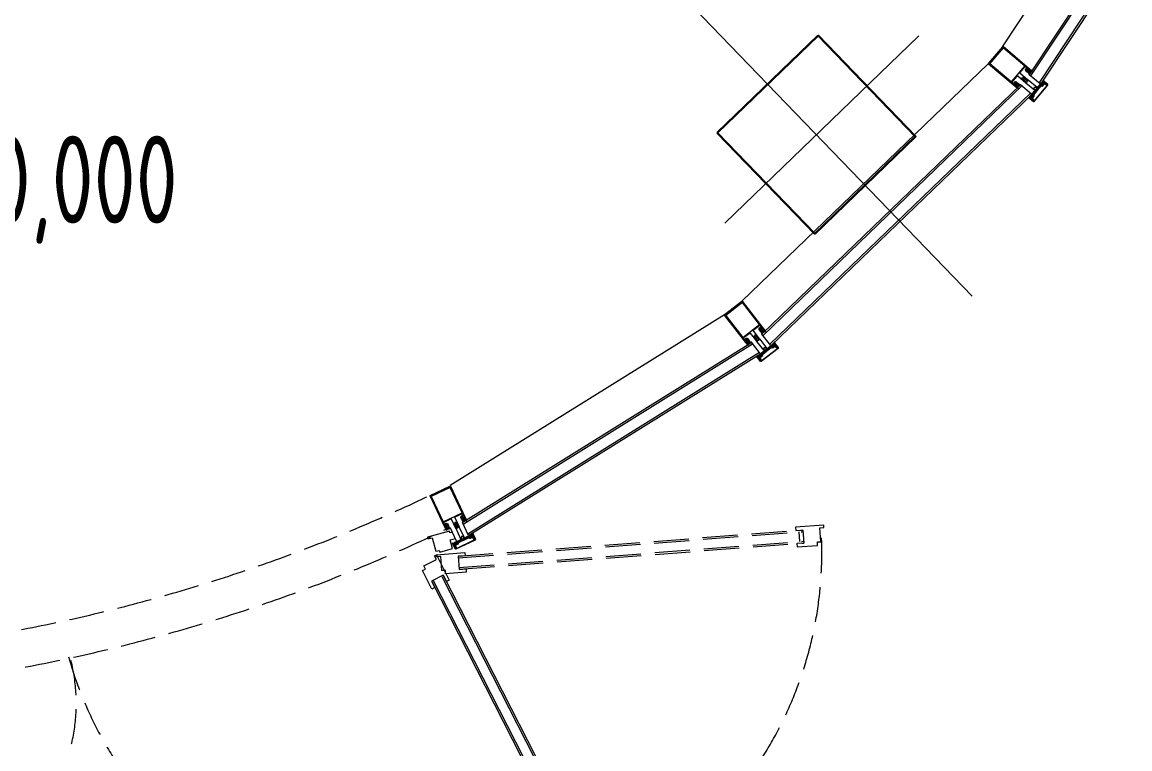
# Model space of a CAD drawing. Header units: millimetres. Extents: x -13407 to 8062823, y -2611 to 109271.
# Drawn here: x 35240 to 38400, y 6415 to 8488 of the extents above; entities that cross this region are included whole.
import ezdxf
from ezdxf import colors
from ezdxf.entities.mleader import LeaderData, LeaderLine
from ezdxf.math import Vec2, Vec3

# ---------------------------------------------------------------- set-up
doc = ezdxf.new("R2010")
doc.units = ezdxf.units.MM
for name, pattern in [('ADSK_Штриховая_ш2 п1', [3, 2, -1]), ('CENTER', [2, 1.25, -0.25, 0.25, -0.25]), ('ГОСТ 2.303 4', [7, 5, -2, 0])]:
    doc.linetypes.add(name, pattern=pattern)
for name, color, linetype, lineweight in [('АР_Двери', 5, 'Continuous', 18), ('АР_Лестницы', 250, 'Continuous', 15), ('АР_Оси', 193, 'Continuous', 9), ('АР_Отметки', 250, 'Continuous', 15), ('АР_Перегородки витражные', 152, 'Continuous', 13), ('АР_Сущ Несущая стена', 202, 'Continuous', 30), ('АР_тонкая линия', 250, 'Continuous', 0)]:
    doc.layers.add(name, color=color, linetype=linetype, lineweight=lineweight)
doc.layers.add('Тонкая', color=7, linetype='Continuous')
doc.styles.add('ISOCPEUR', font='isocpeur.ttf', dxfattribs={"width": 0.7})
pattern_1 = [(335.76716334, (-69115.3163, 318510.941), (0.651582564, 1.447617495), []), (65.76716334, (-69115.3163, 318510.941), (-1.447617495, 0.651582564), [])]

# ---------------------------------------------------------------- blocks, each defined once
blk = doc.blocks.new('_DotSmall')
at = {"color": 0, "linetype": 'ByBlock', "const_width": 0.5}
blk.add_lwpolyline([(-0.0625, 0, 1), (0.0625, 0, 1)], format="xyb", close=True, dxfattribs=at)
blk = doc.blocks.new('стойка витр.')
h = blk.add_hatch()
h.set_pattern_fill('ANSI37', scale=0.5, angle=-69.2328)
h.set_pattern_definition(pattern_1)
edge = h.paths.add_edge_path()
edge.add_line((-22.7, 14.1), (-23, 15))
edge.add_arc((-23.4, 14.9), 0.427, 20.7605, 72.3)
edge.add_arc((-23.2, 15.7), 0.427, 110.764, 252.288, ccw=False)
edge.add_line((-23.3, 16.1), (-22.3, 16.5))
edge.add_arc((-22.2, 16.3), 0.183, 20.749, 110.7854, ccw=False)
edge.add_line((-22.1, 16.4), (-22, 16.3))
edge.add_arc((-21.9, 16.3), 0.183, 200.7666, 335.778)
edge.add_line((-21.7, 16.3), (-21.1, 17.8))
edge.add_arc((-21.7, 18), 0.637, 344.3928, 381.7249)
edge.add_line((-21.1, 18.2), (-22.6, 22.1))
edge.add_arc((-23.2, 21.9), 0.637, 19.8094, 57.1415)
edge.add_line((-22.8, 22.4), (-24.3, 23.1))
edge.add_arc((-24.4, 23), 0.183, 65.7564, 200.7677)
edge.add_line((-24.5, 22.9), (-24.5, 22.8))
edge.add_arc((-24.7, 22.7), 0.183, -69.251, 20.7854, ccw=False)
edge.add_line((-24.6, 22.6), (-25.6, 22.2))
edge.add_arc((-25.8, 22.6), 0.427, 149.2464, 290.7703, ccw=False)
edge.add_arc((-26.5, 23), 0.427, 329.2344, 380.7738)
edge.add_line((-26.1, 23.2), (-26.5, 24.2))
edge.add_arc((-26.7, 24.1), 0.183, 20.749, 110.7854)
edge.add_line((-26.7, 24.3), (-33.5, 21.7))
edge.add_arc((-33.4, 21.4), 0.306, 107.612, 200.6883)
edge.add_line((-33.7, 21.3), (-33.4, 20.7))
edge.add_arc((-33.1, 20.8), 0.304, 200.7453, 225.8124)
edge.add_line((-33.3, 20.5), (-31.8, 18.9))
edge.add_arc((-32, 18.7), 0.305, -108.8628, 45.7814, ccw=False)
edge.add_arc((-28.7, 27.8), 9.95, 231.9543, 250.0412, ccw=False)
edge.add_arc((-35.1, 19.6), 0.4, 42.3093, 119.225)
edge.add_arc((-34.9, 19.6), 0.602, 134.395, 228.6478)
edge.add_arc((-28.5, 27.8), 11, 232.0873, 240.8889)
edge.add_arc((-36.9, 12.9), 6.09, 40.7589, 60.6144, ccw=False)
edge.add_arc((-32.5, 16.6), 0.305, -34.8959, 41.6027, ccw=False)
edge.add_line((-32.3, 16.5), (-32.8, 15.8))
edge.add_arc((-32.5, 15.6), 0.305, 145.1101, 256.4243)
edge.add_line((-32.6, 15.3), (-31.7, 15.1))
edge.add_arc((-31.8, 14.8), 0.305, -34.8899, 76.4243, ccw=False)
edge.add_line((-31.5, 14.6), (-32.1, 13.9))
edge.add_arc((-31.8, 13.7), 0.305, 145.1101, 256.4243)
edge.add_line((-31.9, 13.4), (-31, 13.2))
edge.add_arc((-31.1, 12.9), 0.305, -24.2247, 76.4204, ccw=False)
edge.add_line((-30.8, 12.8), (-31.6, 11.1))
edge.add_arc((-31.3, 11), 0.305, 155.7711, 290.7403)
edge.add_line((-31.2, 10.7), (-22.8, 13.9))
edge.add_arc((-22.9, 14.1), 0.183, 290.749, 380.749)
edge = h.paths.add_edge_path(flags=16)
edge.add_line((-23.1, 21), (-22.2, 18.6))
edge.add_arc((-22.7, 18.4), 0.541, -69.2328, 20.7672, ccw=False)
edge.add_line((-22.5, 17.9), (-23.4, 17.6))
edge.add_arc((-23.6, 18.1), 0.541, 200.7672, 290.7672, ccw=False)
edge.add_line((-24.1, 17.9), (-25, 20.3))
edge.add_arc((-24.5, 20.5), 0.541, 110.7672, 200.7672, ccw=False)
edge.add_line((-24.7, 21), (-23.8, 21.4))
edge.add_arc((-23.6, 20.8), 0.541, 20.7672, 110.7672, ccw=False)
edge = h.paths.add_edge_path(flags=16)
edge.add_line((-26.9, 20.3), (-25.5, 16.7))
edge.add_arc((-26, 16.5), 0.541, -69.2328, 20.7672, ccw=False)
edge.add_line((-25.8, 16), (-28.2, 15.1))
edge.add_arc((-28.4, 15.6), 0.541, 200.7672, 290.7672, ccw=False)
edge.add_line((-28.9, 15.4), (-30.3, 19))
edge.add_arc((-29.8, 19.2), 0.541, 110.7672, 200.7672, ccw=False)
edge.add_line((-30, 19.7), (-27.5, 20.6))
edge.add_arc((-27.4, 20.1), 0.541, 20.7672, 110.7672, ccw=False)
h = blk.add_hatch()
h.set_pattern_fill('ANSI37', scale=0.5, angle=-69.2328)
h.set_pattern_definition(pattern_1)
edge = h.paths.add_edge_path()
edge.add_line((-7.6, -25.6), (-7.3, -26.5))
edge.add_arc((-7.7, -26.7), 0.427, -30.7656, 20.7738, ccw=False)
edge.add_arc((-6.9, -27.1), 0.427, 149.2464, 290.7703)
edge.add_line((-6.8, -27.5), (-5.8, -27.1))
edge.add_arc((-5.8, -27), 0.183, 290.749, 380.7854)
edge.add_line((-5.7, -26.9), (-5.7, -26.8))
edge.add_arc((-5.5, -26.7), 0.183, 65.7564, 200.7677, ccw=False)
edge.add_line((-5.5, -26.5), (-4, -27.3))
edge.add_arc((-4.3, -27.8), 0.637, 19.8094, 57.1415, ccw=False)
edge.add_line((-3.7, -27.6), (-2.3, -31.5))
edge.add_arc((-2.9, -31.7), 0.637, -15.6072, 21.7249, ccw=False)
edge.add_line((-2.2, -31.9), (-2.8, -33.4))
edge.add_arc((-3, -33.4), 0.183, 200.7666, 335.778, ccw=False)
edge.add_line((-3.2, -33.4), (-3.2, -33.3))
edge.add_arc((-3.4, -33.4), 0.183, 20.749, 110.7854)
edge.add_line((-3.5, -33.2), (-4.5, -33.6))
edge.add_arc((-4.3, -34), 0.427, 110.764, 252.288)
edge.add_arc((-4.6, -34.8), 0.427, 20.7605, 72.3, ccw=False)
edge.add_line((-4.2, -34.6), (-3.8, -35.7))
edge.add_arc((-4, -35.7), 0.183, -69.251, 20.7854, ccw=False)
edge.add_line((-3.9, -35.9), (-10.6, -38.5))
edge.add_arc((-10.8, -38.2), 0.306, 200.846, 293.9223, ccw=False)
edge.add_line((-11, -38.3), (-11.3, -37.6))
edge.add_arc((-11, -37.5), 0.304, 175.722, 200.789, ccw=False)
edge.add_line((-11.3, -37.5), (-11.3, -35.2))
edge.add_arc((-11.6, -35.2), 0.305, 355.7529, 510.3972)
edge.add_arc((-3.1, -39.8), 9.95, 151.4932, 169.58)
edge.add_arc((-13.3, -38), 0.4, 282.3093, 359.225, ccw=False)
edge.add_arc((-13.2, -37.8), 0.602, 172.8865, 267.1393, ccw=False)
edge.add_arc((-2.9, -39.7), 11, 160.6454, 169.447, ccw=False)
edge.add_arc((-19.1, -34.1), 6.09, 340.92, 360.7754)
edge.add_arc((-13.3, -34), 0.305, 359.9316, 436.4302)
edge.add_line((-13.2, -33.7), (-14.1, -33.5))
edge.add_arc((-14, -33.2), 0.305, 145.1101, 256.4243, ccw=False)
edge.add_line((-14.3, -33), (-13.7, -32.3))
edge.add_arc((-14, -32.2), 0.305, 325.1101, 436.4243)
edge.add_line((-13.9, -31.9), (-14.8, -31.7))
edge.add_arc((-14.7, -31.4), 0.305, 145.1101, 256.4243, ccw=False)
edge.add_line((-15, -31.2), (-14.4, -30.5))
edge.add_arc((-14.7, -30.3), 0.305, 325.1139, 425.759)
edge.add_line((-14.6, -30), (-16.3, -29.3))
edge.add_arc((-16.2, -29), 0.305, 110.794, 245.7633, ccw=False)
edge.add_line((-16.3, -28.7), (-7.9, -25.5))
edge.add_arc((-7.8, -25.7), 0.183, 20.7854, 110.7854, ccw=False)
edge = h.paths.add_edge_path(flags=16)
edge.add_line((-3.3, -31.1), (-4.3, -28.7))
edge.add_arc((-4.8, -28.9), 0.541, 20.7672, 110.7672)
edge.add_line((-5, -28.3), (-5.9, -28.7))
edge.add_arc((-5.7, -29.2), 0.541, 110.7672, 200.7672)
edge.add_line((-6.2, -29.4), (-5.3, -31.8))
edge.add_arc((-4.8, -31.6), 0.541, 200.7672, 290.7672)
edge.add_line((-4.6, -32.1), (-3.7, -31.8))
edge.add_arc((-3.9, -31.3), 0.541, 290.7672, 380.7672)
edge = h.paths.add_edge_path(flags=16)
edge.add_line((-6.7, -33), (-8, -29.4))
edge.add_arc((-8.5, -29.6), 0.541, 20.7672, 110.7672)
edge.add_line((-8.7, -29.1), (-11.1, -30))
edge.add_arc((-10.9, -30.5), 0.541, 110.7672, 200.7672)
edge.add_line((-11.4, -30.7), (-10.1, -34.3))
edge.add_arc((-9.6, -34.1), 0.541, 200.7672, 290.7672)
edge.add_line((-9.4, -34.6), (-7, -33.7))
edge.add_arc((-7.2, -33.2), 0.541, 290.7672, 380.7672)
h = blk.add_hatch()
h.set_pattern_fill('ANSI37', scale=0.5, angle=-69.2328)
h.set_pattern_definition([(335.76716334, (-69115.9168, 318510.7132), (0.651582564, 1.447617495), []), (65.76716334, (-69115.9168, 318510.7132), (-1.447617495, 0.651582564), [])])
edge = h.paths.add_edge_path()
edge.add_arc((-61.4, -46.2), 0.549, 155.7657, 200.7672)
edge.add_line((-61.9, -46), (-61.2, -44.4))
edge.add_arc((-61, -44.5), 0.183, 20.7672, 155.7657)
edge.add_line((-60.9, -44.4), (-60.8, -44.6))
edge.add_arc((-60.6, -44.6), 0.183, 200.7672, 290.7672)
edge.add_line((-60.6, -44.7), (-59.4, -44.3))
edge.add_arc((-59.6, -43.9), 0.427, -69.2328, 72.2936)
edge.add_arc((-59.3, -43.1), 0.427, 200.7672, 252.2936)
edge.add_line((-59.7, -43.2), (-63, -34.5))
edge.add_arc((-62.7, -34.4), 0.305, 110.7672, 200.7672)
edge.add_line((-62.8, -34.1), (-60.6, -33.3))
edge.add_arc((-60.4, -33.6), 0.304, 76.4029, 110.7672)
edge.add_line((-60.4, -33.3), (-60.1, -33.6))
edge.add_arc((-108.2, -55.9), 53, 16.7114, 24.8229)
edge.add_line((-57.4, -40.6), (-57.9, -41.3))
edge.add_arc((-57.7, -41.5), 0.305, 145.1109, 256.4234)
edge.add_line((-57.7, -41.8), (-56.9, -42))
edge.add_arc((-57, -42.3), 0.305, -34.8891, 76.4234)
edge.add_line((-56.7, -42.5), (-57.2, -43.3))
edge.add_arc((-56.9, -43.5), 0.305, 145.1109, 256.4234)
edge.add_line((-57, -43.8), (-56.1, -44))
edge.add_arc((-56.2, -44.3), 0.305, -34.8891, 76.4234)
edge.add_line((-56, -44.4), (-56.5, -45.1))
edge.add_arc((-56.2, -45.3), 0.305, 145.1109, 256.4234)
edge.add_line((-56.3, -45.6), (-55.4, -45.8))
edge.add_arc((-55.5, -46.1), 0.305, -34.8891, 76.4234)
edge.add_line((-55.3, -46.3), (-55.8, -47))
edge.add_arc((-55.5, -47.2), 0.305, 145.1109, 256.4234)
edge.add_line((-55.6, -47.5), (-54.7, -47.8))
edge.add_arc((-54.8, -48.1), 0.305, -34.8891, 76.4234)
edge.add_line((-54.5, -48.3), (-55, -49))
edge.add_arc((-54.8, -49.1), 0.305, 145.1109, 256.4234)
edge.add_line((-54.8, -49.4), (-54, -49.6))
edge.add_arc((-54.1, -49.9), 0.305, -34.8891, 76.4234)
edge.add_line((-53.8, -50.1), (-54.3, -50.8))
edge.add_arc((-54.1, -51), 0.305, 145.1109, 256.4234)
edge.add_line((-54.1, -51.3), (-53.3, -51.5))
edge.add_arc((-53.4, -51.8), 0.305, -43.6751, 76.4279)
edge.add_line((-53.1, -52), (-53.8, -52.6))
edge.add_arc((-53.6, -52.8), 0.305, 136.3286, 262.7471)
edge.add_arc((-54.6, -61.1), 7.99, 59.586, 82.7471)
edge.add_arc((-50.7, -54.4), 0.305, 253.291, 419.586)
edge.add_arc((-52.6, -60.5), 6.03, 73.291, 110.7672)
edge.add_line((-54.7, -54.9), (-54.8, -54.9))
edge.add_arc((-55, -54.5), 0.427, 200.7672, 290.7672)
edge.add_line((-55.4, -54.7), (-56.7, -51.1))
edge.add_arc((-56.3, -51), 0.427, 149.2366, 200.7672)
edge.add_arc((-57, -50.5), 0.427, -30.7634, 40.0143)
edge.add_arc((-57, -50.5), 0.427, 40.0005, 110.7672)
edge.add_line((-57.2, -50.1), (-58.3, -50.6))
edge.add_arc((-58.3, -50.7), 0.183, 110.7672, 200.7672)
edge.add_line((-58.4, -50.8), (-58.4, -51))
edge.add_arc((-58.5, -51.1), 0.183, 245.7686, 380.7672)
edge.add_line((-58.6, -51.3), (-60.2, -50.6))
edge.add_arc((-60, -50.1), 0.549, 200.7672, 245.7686)
edge.add_line((-60.5, -50.3), (-61.9, -46.4))
edge = h.paths.add_edge_path(flags=16)
edge.add_arc((-59.4, -49), 0.541, 200.7672, 290.7672)
edge.add_line((-60.8, -46.8), (-59.9, -49.2))
edge.add_arc((-60.3, -46.6), 0.541, 110.7672, 200.7672)
edge.add_line((-59.3, -45.7), (-60.5, -46.1))
edge.add_arc((-59.1, -46.2), 0.541, 20.7672, 110.7672)
edge.add_line((-57.7, -48.4), (-58.6, -46))
edge.add_arc((-58.2, -48.6), 0.541, -69.2328, 20.7672)
edge.add_line((-59.2, -49.5), (-58, -49.1))
at = {"lineweight": 0, "ltscale": 100, "transparency": 33554687}
for points in [[(65.9, 59.3), (-26.6, 24.2), (-25.9, 22.2), (-25.3, 22), (-24.8, 22.1), (-25.2, 23.2), (-20.5, 24.9), (-19.2, 21.4), (-18.8, 21.3), (-19, 20.8), (-17.7, 17.4), (-22.4, 15.6), (-22.7, 16.5), (-23.2, 16.4), (-23.4, 15.7), (-22.8, 13.9), (-17.2, 16), (-16.2, 17), (-15.5, 19.8), (-15.4, 20.1), (-17, 24.3), (-17.4, 24.6), (-17.5, 25.4), (-13.7, 26.9), (-12.5, 26.3), (-4.3, 4.8), (-4.9, 3.6), (-32.7, -7), (-32.8, -7.4), (-32.4, -8.4), (-31.1, -9.1), (-30.3, -8.8), (-29.8, -9.1), (-28.6, -8.7), (-28.6, -8.2), (-28.2, -8.5), (-27, -8.1), (-26.9, -7.5), (-26.5, -7.9), (-25.3, -7.5), (-25.3, -6.9), (-24.8, -7.2), (-23.6, -6.8), (-23.6, -6.3), (-23.1, -6.6), (-21.9, -6.2), (-21.9, -5.6), (-21.5, -6), (-20.3, -5.6), (-20.2, -5), (-19.8, -5.3), (-18.6, -4.9), (-18.4, -4.3), (-18, -4.7), (-17.4, -4.4), (-15.1, -4.8), (-14.5, -6.4), (-15.8, -7.9), (-15.9, -8.7), (-16.3, -8.3), (-17.4, -8.8), (-17.6, -9.3), (-18, -9), (-19.1, -9.4), (-19.3, -10), (-19.7, -9.6), (-20.8, -10.1), (-20.9, -10.6), (-21.4, -10.3), (-22.5, -10.7), (-22.6, -11.2), (-23, -10.9), (-24.3, -11.3), (-24.3, -11.9), (-24.7, -11.5), (-25.8, -12), (-26, -12.5), (-26.4, -12.2), (-27.6, -12.6), (-27.6, -13.1), (-28.1, -12.8), (-29.3, -13.3), (-29.3, -13.8), (-29.9, -15.1), (-29.5, -16.2), (-29.1, -16.3), (-1.3, -5.8), (-0.1, -6.4), (8.1, -27.9), (7.6, -29.2), (3.8, -30.6), (3.2, -29.8), (3.4, -29.5), (1.7, -25.2), (1.6, -25.1), (-0.9, -23.4), (-2.3, -23.3), (-7.8, -25.4), (-7.2, -27.2), (-6.5, -27.6), (-6, -27.4), (-6.4, -26.4), (-1.7, -24.6), (-0.4, -28.2), (0, -28.3), (-0.2, -28.7), (1.1, -32.2), (-3.6, -33.9), (-3.9, -33), (-4.4, -33.2), (-4.6, -33.8), (-4, -35.7), (88.6, -0.5), (89.2, 0.7), (67.2, 58.7)], [(63.8, 56.3), (85.1, 0.2), (10.6, -28), (-10.6, 28)], [(-68.6, -58.5), (-90.2, -1.6), (-90, -1.3), (-89, -0.9), (-88.6, -1), (-87.7, -3.3), (-87.4, -3.4), (-86.7, -3.2), (-86.4, -2.8), (-87.3, -0.5), (-87.2, -0.2), (-82, 1.7), (-80.5, 1.3), (-79.7, 1.5), (-77.3, 4.2), (-77.8, 4.8), (-90.5, 0), (-91.4, -2), (-69.8, -59.1), (-67.8, -59.9), (-55.1, -55.1), (-55.2, -54.3), (-58.7, -53.8), (-59.5, -54.2), (-60.2, -55.7), (-65.4, -57.6), (-65.7, -57.4), (-66.6, -55.1), (-67, -55), (-67.7, -55.3), (-67.9, -55.6), (-67, -57.9), (-67.2, -58.3), (-68.2, -58.7)]]:
    blk.add_lwpolyline(points, close=True, dxfattribs=at)
for points in [[(-73.6, -6.3), (-74.2, -6), (-74.8, -6.2), (-74.4, -7.2), (-76.6, -8, -0.414362), (-77, -7.8), (-79.3, -1.5, -0.414326), (-78.7, -0.2), (-77.3, 0.4), (-76.9, -0.7), (-76.3, -0.4), (-76.1, 0.3), (-77.3, 3.5, 0.551224), (-77.8, 3.6), (-79.9, 1.3, -0.267349), (-80.9, 1.1), (-82.1, 1.4, 0.249629), (-82.6, 1.3), (-86.2, -1.9, 0.827043), (-85.6, -2.8), (-82.1, -1.5, -0.414326), (-80.8, -2.1), (-78.1, -9.1, 0.414326), (-76.8, -9.7), (-75.7, -9.2, -0.082799), (-71.8, -16.3), (-68.3, -25.6), (-67.9, -25.7), (-68.1, -26.1), (-64.6, -35.3, -0.082799), (-62.8, -43.1), (-63.9, -43.6, 0.414326), (-64.5, -44.9), (-61.9, -51.9, -0.414326), (-62.5, -53.2), (-66, -54.5, 0.827043), (-65.8, -55.6), (-61, -55.6, 0.249629), (-60.6, -55.4), (-59.9, -54.3, -0.267349), (-59, -53.9), (-55.9, -54.2, 0.551224), (-55.6, -53.7), (-56.8, -50.5), (-57.5, -50.1), (-58, -50.4), (-57.6, -51.4), (-59.1, -52, -0.414326), (-60.5, -51.4), (-62.8, -45.1, -0.414362), (-62.7, -44.7), (-60.5, -43.9), (-60.1, -44.8), (-59.6, -44.6), (-59.3, -43.9)], [(-32.4, -8.4), (-32.8, -7.4, 0.523933), (-33.2, -7.2), (-64.2, -18.9, 0.414326), (-64.5, -19.6), (-64.1, -20.9, 0.410627), (-63.4, -21.2), (-62.7, -21, 0.492552), (-62.6, -20.7), (-62.8, -20.2, -0.441111), (-62.6, -19.9), (-60.8, -19.3, -0.208057), (-59.9, -19.4, -0.000016), (-56.9, -20.8, -0.439819), (-56.4, -22.2, -0.000016), (-57.7, -25.2, -0.208057), (-58.3, -25.9), (-60.1, -26.6, -0.441111), (-60.4, -26.5), (-60.6, -26, 0.492552), (-60.9, -25.9), (-61.5, -26.1, 0.410627), (-61.8, -26.8), (-61.3, -28.1, 0.414326), (-60.6, -28.4), (-29.6, -16.6, 0.523933), (-29.5, -16.2), (-29.8, -15.2)]]:
    blk.add_lwpolyline(points, format="xyb", close=True, dxfattribs=at)
at = {"color": 7, "lineweight": 0, "ltscale": 100, "transparency": 33554687}
for points in [[(-74.1, 3.3, 0.57795), (-74.3, 3.8), (-75.2, 3.8, -0.615334), (-75.4, 4.3, 0.101403), (-73.8, 7.1, 0.887085), (-74.4, 7.4, -0.164997), (-77.4, 4.9), (-77.5, 4.9, 0.414304), (-77.7, 4.3), (-76.4, 0.8, 0.228696), (-76.1, 0.5, -0.319049), (-75.8, 0.1, -0.319002), (-76.1, -0.3), (-77.2, -0.7, -0.4144), (-77.5, -0.6), (-77.6, -0.4, 0.668339), (-77.9, -0.4), (-78.6, -1.9, 0.198883), (-78.6, -2.4), (-77.2, -6.2, 0.198883), (-76.9, -6.5), (-75.3, -7.3, 0.668339), (-75.1, -7), (-75.1, -6.8, -0.4144), (-75, -6.6), (-73.9, -6.1, -0.710202), (-73.4, -6.7, 0.228696), (-73.4, -7.1), (-70.1, -15.8, 0.414362), (-69.7, -16), (-67.4, -15.1, 0.151171), (-67.3, -15), (-67.3, -14.6, 0.035408), (-69.9, -7.6), (-70.8, -7.4, -0.527868), (-71, -6.9), (-70.5, -6.2, 0.527868), (-70.6, -5.7), (-71.5, -5.4, -0.527868), (-71.7, -4.9), (-71.2, -4.2, 0.527868), (-71.4, -3.7), (-72.3, -3.5, -0.527868), (-72.4, -3.1), (-71.9, -2.4, 0.527868), (-72.1, -1.9), (-73, -1.7, -0.527868), (-73.1, -1.2), (-72.7, -0.4, 0.527868), (-72.8, 0.1), (-73.7, 0.3, -0.527868), (-73.9, 0.8), (-73.4, 1.5, 0.527868), (-73.5, 1.9), (-74.4, 2.1, -0.527868), (-74.6, 2.6)], [(-22.7, 14.1), (-23, 15, 0.228752), (-23.3, 15.3, -0.710164), (-23.3, 16.1), (-22.3, 16.5, -0.4144), (-22.1, 16.4), (-22, 16.3, 0.66825), (-21.7, 16.3), (-21.1, 17.8, 0.164348), (-21.1, 18.2), (-22.6, 22.1, 0.164348), (-22.8, 22.4), (-24.3, 23.1, 0.66825), (-24.5, 22.9), (-24.5, 22.8, -0.4144), (-24.6, 22.6), (-25.6, 22.2, -0.710164), (-26.1, 22.8, 0.228752), (-26.1, 23.2), (-26.5, 24.2, 0.4144), (-26.7, 24.3), (-33.5, 21.7, 0.430028), (-33.7, 21.3), (-33.4, 20.7, 0.109814), (-33.3, 20.5), (-31.8, 18.9, -0.800036), (-32.1, 18.4, -0.079083), (-34.8, 19.9, 0.348803), (-35.3, 20, 0.436125), (-35.3, 19.1, 0.038423), (-33.9, 18.2, -0.086853), (-32.3, 16.9, -0.346763), (-32.3, 16.5), (-32.8, 15.8, 0.527877), (-32.6, 15.3), (-31.7, 15.1, -0.527877), (-31.5, 14.6), (-32.1, 13.9, 0.527877), (-31.9, 13.4), (-31, 13.2, -0.469739), (-30.8, 12.8), (-31.6, 11.1, 0.667984), (-31.2, 10.7), (-22.8, 13.9, 0.414214)], [(-7.6, -25.6), (-7.3, -26.5, -0.228752), (-7.3, -26.9, 0.710164), (-6.8, -27.5), (-5.8, -27.1, 0.4144), (-5.7, -26.9), (-5.7, -26.8, -0.66825), (-5.5, -26.5), (-4, -27.3, -0.164348), (-3.7, -27.6), (-2.3, -31.5, -0.164348), (-2.2, -31.9), (-2.8, -33.4, -0.66825), (-3.2, -33.4), (-3.2, -33.3, 0.4144), (-3.5, -33.2), (-4.5, -33.6, 0.710164), (-4.5, -34.4, -0.228752), (-4.2, -34.6), (-3.8, -35.7, -0.4144), (-3.9, -35.9), (-10.6, -38.5, -0.430028), (-11, -38.3), (-11.3, -37.6, -0.109814), (-11.3, -37.5), (-11.3, -35.2, 0.800036), (-11.8, -35.1, 0.079083), (-12.9, -38, -0.348803), (-13.2, -38.4, -0.436125), (-13.8, -37.7, -0.038423), (-13.3, -36.1, 0.086853), (-13, -34, 0.346763), (-13.2, -33.7), (-14.1, -33.5, -0.527877), (-14.3, -33), (-13.7, -32.3, 0.527877), (-13.9, -31.9), (-14.8, -31.7, -0.527877), (-15, -31.2), (-14.4, -30.5, 0.469739), (-14.6, -30), (-16.3, -29.3, -0.667984), (-16.3, -28.7), (-7.9, -25.5, -0.414214)], [(-53.3, -51.5, -0.57795), (-53.1, -52), (-53.8, -52.6, 0.615334), (-53.6, -53.1, -0.101403), (-50.6, -54.2, -0.887085), (-50.8, -54.7, 0.164997), (-54.7, -54.9), (-54.8, -54.9, -0.414304), (-55.4, -54.7), (-56.7, -51.1, -0.228696), (-56.7, -50.8, 0.319049), (-56.7, -50.3, 0.319002), (-57.2, -50.1), (-58.3, -50.6, 0.4144), (-58.4, -50.8), (-58.4, -51, -0.668339), (-58.6, -51.3), (-60.2, -50.6, -0.198883), (-60.5, -50.3), (-61.9, -46.4, -0.198883), (-61.9, -46), (-61.2, -44.4, -0.668339), (-60.9, -44.4), (-60.8, -44.6, 0.4144), (-60.6, -44.7), (-59.4, -44.3, 0.710202), (-59.4, -43.5, -0.228696), (-59.7, -43.2), (-63, -34.5, -0.414362), (-62.8, -34.1), (-60.6, -33.3, -0.151171), (-60.4, -33.3), (-60.1, -33.6, -0.035408), (-57.4, -40.6), (-57.9, -41.3, 0.527868), (-57.7, -41.8), (-56.9, -42, -0.527868), (-56.7, -42.5), (-57.2, -43.3, 0.527868), (-57, -43.8), (-56.1, -44, -0.527868), (-56, -44.4), (-56.5, -45.1, 0.527868), (-56.3, -45.6), (-55.4, -45.8, -0.527868), (-55.3, -46.3), (-55.8, -47, 0.527868), (-55.6, -47.5), (-54.7, -47.8, -0.527868), (-54.5, -48.3), (-55, -49, 0.527868), (-54.8, -49.4), (-54, -49.6, -0.527868), (-53.8, -50.1), (-54.3, -50.8, 0.527868), (-54.1, -51.3)]]:
    blk.add_lwpolyline(points, format="xyb", close=True, dxfattribs=at)
for points in [[(-72, 0.1), (-72.9, -0.3)], [(-26.7, 24.3), (-26.7, 24.3)], [(-22.8, 13.9), (-22.8, 13.9)]]:
    blk.add_lwpolyline(points, dxfattribs=at)
blk.add_lwpolyline([(-72.9, -0.3), (-54.8, -48), (-53.9, -47.7), (-72, 0.1)], close=True)
at = {"lineweight": 0, "ltscale": 100, "transparency": 33554687}
for points in [[(-69.8, -5.6), (-69.2, -5.9), (-30.9, 8.6), (-30.6, 9.2), (-31.2, 10.7)], [(-56.1, -42), (-55.8, -41.4), (-17.5, -26.8), (-16.8, -27.1), (-16.3, -28.6)]]:
    blk.add_lwpolyline(points, dxfattribs=at)
at = {"color": 7}
for points in [[(-26.9, 20.3), (-25.5, 16.7, -0.414214), (-25.8, 16), (-28.2, 15.1, -0.414214), (-28.9, 15.4), (-30.3, 19, -0.414214), (-30, 19.7), (-27.5, 20.6, -0.414214)], [(-23.1, 21), (-22.2, 18.6, -0.414214), (-22.5, 17.9), (-23.4, 17.6, -0.414214), (-24.1, 17.9), (-25, 20.3, -0.414214), (-24.7, 21), (-23.8, 21.4, -0.414214)], [(-75.3, -1.9), (-74.4, -4.3, -0.414214), (-74.7, -5), (-75.9, -5.4, -0.414214), (-76.6, -5.1), (-77.5, -2.7, -0.414214), (-77.2, -2), (-76, -1.6, -0.414214)], [(-6.7, -33), (-8, -29.4, 0.414214), (-8.7, -29.1), (-11.1, -30, 0.414214), (-11.4, -30.7), (-10.1, -34.3, 0.414214), (-9.4, -34.6), (-7, -33.7, 0.414214)], [(-3.3, -31.1), (-4.3, -28.7, 0.414214), (-5, -28.3), (-5.9, -28.7, 0.414214), (-6.2, -29.4), (-5.3, -31.8, 0.414214), (-4.6, -32.1), (-3.7, -31.8, 0.414214)], [(-57.7, -48.4), (-58.6, -46, 0.414214), (-59.3, -45.7), (-60.5, -46.1, 0.414214), (-60.8, -46.8), (-59.9, -49.2, 0.414214), (-59.2, -49.5), (-58, -49.1, 0.414214)]]:
    blk.add_lwpolyline(points, format="xyb", close=True, dxfattribs=at)
at = {"color": 7, "lineweight": 0, "ltscale": 100, "transparency": 33554687}
blk.add_arc((-33.4, 21.4), 0.305, 110.7562, 200.7779, dxfattribs=at)
blk = doc.blocks.new('A$C4461d3e2')
at = {"layer": 'АР_Перегородки витражные', "color": 5}
for p, q in [((-46.1, -17.2), (-999.2, -266.3)), ((-46.1, -12.2), (-981.1, -256.6)), ((-38.5, -43.7), (-992.2, -292.9)), ((-37.9, -48.6), (-972.2, -292.9)), ((-988.1, -263.5), (-981.2, -290))]:
    blk.add_line(p, q, dxfattribs=at)
for points in [[(-65.5, -17.3), (-46.1, -12.2), (-36.7, -48.3), (-56.1, -53.4), (-53.5, -62.8), (3.6, -47.9), (1, -38.4), (10.7, -35.9), (0.6, 2.8), (12.2, 5.9), (10.7, 12.1), (-67.7, -8.4), (-65.5, -17.3)], [(-981, -256.6), (-1000.4, -261.7), (-991, -297.8), (-971.6, -292.7), (-969.2, -302.2), (-1026.3, -317.1), (-1028.7, -307.6), (-1038.4, -310.1), (-1048.5, -271.4), (-1060.1, -274.5), (-1061.8, -268.3), (-983.5, -247.8), (-981, -256.6)]]:
    blk.add_lwpolyline(points, close=True, dxfattribs=at)
blk = doc.blocks.new('A$Cef3c2745')
at = {"layer": 'АР_Двери', "linetype": 'ГОСТ 2.303 4', "ltscale": 20}
for p, q in [((772.8, 35.7), (-209.4, 110.8)), ((774.5, 40.5), (-209, 115.5)), ((-198, 109.9), (-200, 82.5)), ((770.4, 3.4), (-211.8, 78.4)), ((771.4, 8.3), (-211.4, 83.4))]:
    blk.add_line(p, q, dxfattribs=at)
for points in [[(-189, 114), (-209, 115.5), (-211.8, 78.4), (-191.9, 76.9), (-192.7, 67.1), (-251.5, 71.6), (-250.7, 81.4), (-260.7, 82.1), (-257.6, 122), (-269.6, 122.9), (-269.2, 129.3), (-188.4, 123.2), (-189, 114)], [(754.5, 42), (774.5, 40.5), (771.6, 3.3), (751.7, 4.8), (751, -4.9), (809.8, -9.4), (810.5, 0.4), (820.5, -0.4), (823.5, 39.5), (835.5, 38.6), (836.1, 44.9), (755.3, 51.1), (754.5, 42)]]:
    blk.add_lwpolyline(points, close=True, dxfattribs=at)
blk = doc.blocks.new('A$C65590e4a')
at = {"layer": 'АР_Двери', "linetype": 'ГОСТ 2.303 4', "ltscale": 20}
for centre, radius, start, end in [((-2.8, 6.1), 4775.8, 275.7706, 295.5627), ((2080.7, -4464.3), 1095.4, 195.7997, 3.9976), ((-2.8, 6.1), 4883.1, 275.7706, 295.5627), ((543.5, -4895.9), 505.5, 203.9745, 14.6191)]:
    blk.add_arc(centre, radius, start, end, dxfattribs=at)
at = {"layer": 'АР_Перегородки витражные', "color": 5}
for p, q in [((3691.7, -3021.9), (4227.1, -2213.4)), ((4330.3, -2252.4), (3767.7, -3101.8)), ((4334.7, -2254.7), (3771.5, -3105.1)), ((3796.1, -3125.8), (4363.3, -2269.2)), ((3800.4, -3128.4), (4367.4, -2272)), ((2947.7, -3748.3), (3651.5, -3069.6)), ((3743.2, -3130.8), (3007, -3840.7)), ((3747.1, -3134), (3008.4, -3846.3)), ((3027.6, -3871.1), (3771.5, -3154.6)), ((3031.1, -3874.7), (3776.3, -3157)), ((2898.6, -3787), (2115.4, -4274.2)), ((2152.8, -4383.9), (2978.5, -3869.5)), ((2159.2, -4374), (2973.2, -3866.9)), ((2998.1, -3894.8), (2166.6, -4412.6)), ((3002.2, -3898.1), (2168.7, -4417.1))]:
    blk.add_line(p, q, dxfattribs=at)
at = {"layer": 'АР_Перегородки витражные', "color": 5, "ltscale": 100}
blk.add_line((3767.6, -3164.2), (3780.9, -3175.5), dxfattribs=at)
at = {"layer": 'АР_Перегородки витражные', "color": 5}
blk.add_lwpolyline([(2121.8, -4407), (2114.9, -4408.9), (2113.6, -4404.1), (2051, -4421.8), (2052.4, -4426.6), (2063.9, -4423.3), (2074.8, -4461.8), (2084.4, -4459.1), (2085.8, -4463.9), (2122.4, -4453.6), (2115.6, -4429.5), (2131.1, -4425.2)], dxfattribs=at)
at = {"ltscale": 100, "xscale": -1}
blk.add_blockref('A$Cef3c2745', (2912.6, -4516.6), dxfattribs=at)
at = {"layer": 'АР_Перегородки витражные', "color": 5, "rotation": 119.0941126205121}
blk.add_blockref('стойка витр.', (3735.7, -3099.5), dxfattribs=at)
at = {"layer": 'АР_Перегородки витражные', "color": 5, "xscale": -1}
for p, rotation in [((2974.4, -3833.4), 328.5686920015881), ((2122.7, -4364.7), 316.042076663623)]:
    blk.add_blockref('стойка витр.', p, dxfattribs=dict(at, rotation=rotation))
at = {"layer": 'Тонкая', "ltscale": 100, "xscale": -1, "rotation": 311.6789766468801}
blk.add_blockref('A$C4461d3e2', (2074.6, -4487.7), dxfattribs=at)

msp = doc.modelspace()

# ---------------------------------------------------------------- linework, layer by layer
at = {"layer": 'АР_Лестницы', "ltscale": 100}
for centre, radius, start, end in [((34341.7, 11438.2), 7688.1, 196.26308, 355.13934), ((34341.8, 11438.4), 7088.2, 197.69065, 351.2215), ((34341.8, 11438.4), 7388.3, 196.94751, 351.21987)]:
    msp.add_arc(centre, radius, start, end, dxfattribs=at)
at = {"layer": 'АР_Оси', "linetype": 'CENTER', "ltscale": 1000}
for p, q in [((34345, 11440), (37950.3, 7706.6)), ((34345, 11440), (37950.3, 7706.6)), ((37797.8, 8449), (37244.2, 7914.4))]:
    msp.add_line(p, q, dxfattribs=at)
at = {"layer": 'АР_Оси', "linetype": 'CENTER', "lineweight": 0, "ltscale": 1000}
msp.add_line((37797.8, 8449), (37244.2, 7914.4), dxfattribs=at)
at = {"layer": 'АР_Сущ Несущая стена', "ltscale": 100}
msp.add_lwpolyline([(37222.9, 8171.9), (37510.7, 8449.8), (37788.5, 8162.1), (37500.8, 7884.2)], close=True, dxfattribs=at)
msp.add_lwpolyline([(37222.9, 8171.9), (37510.7, 8449.8), (37788.5, 8162.1), (37500.8, 7884.2)], close=True, dxfattribs=at)
at = {"layer": 'АР_тонкая линия', "linetype": 'ADSK_Штриховая_ш2 п1', "ltscale": 100}
msp.add_arc((34341.3, 11436.2), 6788.6, 181.31863, 358.68137, dxfattribs=at)

# ---------------------------------------------------------------- block references
at = {"layer": 'Тонкая', "ltscale": 100}
msp.add_blockref('A$C65590e4a', (34345, 11440), dxfattribs=at)

# ---------------------------------------------------------------- leaders
at = {"layer": 'АР_Отметки'}
ml = msp.add_multileader_mtext('Standard', dxfattribs=at)
ml.set_content('{\\W0.8;-2,250}', color=256, style='ISOCPEUR')
ml.set_leader_properties(color=256, linetype='Continuous', lineweight=-1)
ml.set_arrow_properties(name='DOTSMALL')
ml.build(insert=Vec2(0, 0))
ml.multileader.update_dxf_attribs({"has_text_frame": 1, "text_left_attachment_type": 4, "text_right_attachment_type": 4, "dogleg_length": 100, "arrow_head_size": 180})
ctx = ml.context
ctx.base_point, ctx.char_height, ctx.arrow_head_size, ctx.landing_gap_size, ctx.plane_origin = Vec3(49783.8, 72941.4), 250, 180, 50, Vec3(49702.4, 71663.3)
ctx.left_attachment, ctx.right_attachment = 4, 4
notes = []
notes.append((ctx, [(0, (0, 0, 0), (0, 0), (1, 0), 1, [])]))
ctx.mtext.insert, ctx.mtext.width, ctx.mtext.defined_height, ctx.mtext.line_spacing_style, ctx.mtext.flow_direction = Vec3(49833.8, 73274.7), 769.989, 343.9, 2, 5
ml = msp.add_multileader_mtext('Standard', dxfattribs=at)
ml.set_content('+2,100', color=256, style='ISOCPEUR')
ml.set_leader_properties(color=256, linetype='Continuous', lineweight=-1)
ml.set_arrow_properties(name='DOTSMALL')
ml.build(insert=Vec2(0, 0))
ml.multileader.update_dxf_attribs({"has_text_frame": 1, "text_left_attachment_type": 4, "text_right_attachment_type": 4, "dogleg_length": 100, "arrow_head_size": 180})
ctx = ml.context
ctx.base_point, ctx.char_height, ctx.arrow_head_size, ctx.landing_gap_size, ctx.plane_origin = Vec3(54621.2, 71236.4, 0), 250, 180, 50, Vec3(54539.8, 69968.9, 0)
ctx.left_attachment, ctx.right_attachment = 4, 4
notes.append((ctx, [(0, (0, 0, 0), (0, 0), (1, 0), 1, [])]))
ctx.mtext.insert, ctx.mtext.width, ctx.mtext.line_spacing_style, ctx.mtext.flow_direction = Vec3(54671.2, 71569.8, 0), 852.697, 2, 5
ml = msp.add_multileader_mtext('Standard', dxfattribs=at)
ml.set_content('Л.5', color=256, style='ISOCPEUR')
ml.set_leader_properties(color=256, linetype='Continuous', lineweight=-1)
ml.set_arrow_properties(name='DOTSMALL')
ml.build(insert=Vec2(0, 0))
ml.multileader.update_dxf_attribs({"has_text_frame": 1, "text_left_attachment_type": 4, "text_right_attachment_type": 4, "dogleg_length": 100, "arrow_head_size": 180})
ctx = ml.context
ctx.base_point, ctx.char_height, ctx.arrow_head_size, ctx.landing_gap_size, ctx.plane_origin = Vec3(54572.8, 68702.2), 250, 180, 50, Vec3(79808.7, 57079.1)
ctx.left_attachment, ctx.right_attachment = 4, 4
notes.append((ctx, [(0, (0, 0, 0), (0, 0), (1, 0), 1, [])]))
ctx.mtext.insert, ctx.mtext.width, ctx.mtext.line_spacing_style, ctx.mtext.flow_direction = Vec3(54622.8, 69035.5), 852.697, 2, 5
ml = msp.add_multileader_mtext('Standard', dxfattribs=at)
ml.set_content('0,000', color=256, style='ISOCPEUR')
ml.set_leader_properties(color=256, linetype='Continuous', lineweight=-1)
ml.set_arrow_properties(name='DOTSMALL')
ml.build(insert=Vec2(0, 0))
ml.multileader.update_dxf_attribs({"has_text_frame": 1, "text_left_attachment_type": 4, "text_right_attachment_type": 4, "dogleg_length": 100, "arrow_head_size": 180})
ctx = ml.context
ctx.base_point, ctx.char_height, ctx.arrow_head_size, ctx.landing_gap_size, ctx.plane_origin = Vec3(39547.1, 65532.4, 0), 250, 180, 50, Vec3(37385.9, 65007.8, 0)
ctx.left_attachment, ctx.right_attachment = 4, 4
notes.append((ctx, [(0, (0, 0, 0), (0, 0), (1, 0), 1, [])]))
ctx.mtext.insert, ctx.mtext.width, ctx.mtext.line_spacing_style, ctx.mtext.flow_direction = Vec3(39597.1, 65932.4, 0), 852.697, 2, 5
ml = msp.add_multileader_mtext('Standard', dxfattribs=at)
ml.set_content('0,000', color=256, style='ISOCPEUR')
ml.set_leader_properties(color=256, linetype='Continuous', lineweight=-1)
ml.set_arrow_properties(name='DOTSMALL')
ml.build(insert=Vec2(0, 0))
ml.multileader.update_dxf_attribs({"has_text_frame": 1, "text_left_attachment_type": 4, "text_right_attachment_type": 4, "dogleg_length": 100, "arrow_head_size": 180})
ctx = ml.context
ctx.base_point, ctx.char_height, ctx.arrow_head_size, ctx.landing_gap_size, ctx.plane_origin = Vec3(55204.3, 64751.8, 0), 250, 180, 50, Vec3(55122.9, 63550.9, 0)
ctx.left_attachment, ctx.right_attachment = 4, 4
notes.append((ctx, [(0, (0, 0, 0), (0, 0), (1, 0), 1, [])]))
ctx.mtext.insert, ctx.mtext.width, ctx.mtext.line_spacing_style, ctx.mtext.flow_direction = Vec3(55254.3, 65151.8, 0), 852.697, 2, 5
ml = msp.add_multileader_mtext('Standard', dxfattribs=at)
ml.set_content('%%P0,000', color=256, style='ISOCPEUR')
ml.set_leader_properties(color=256, linetype='Continuous', lineweight=-1)
ml.set_arrow_properties(name='DOTSMALL')
ml.build(insert=Vec2(0, 0))
ml.multileader.update_dxf_attribs({"has_text_frame": 1, "text_left_attachment_type": 4, "text_right_attachment_type": 4, "dogleg_length": 100, "arrow_head_size": 180})
ctx = ml.context
ctx.base_point, ctx.char_height, ctx.arrow_head_size, ctx.landing_gap_size, ctx.plane_origin = Vec3(58153.4, 64744.3), 250, 180, 50, Vec3(55082.4, 63154.7)
ctx.left_attachment, ctx.right_attachment = 4, 4
notes.append((ctx, [(0, (0, 0, 0), (0, 0), (1, 0), 1, [])]))
ctx.mtext.insert, ctx.mtext.width, ctx.mtext.line_spacing_style, ctx.mtext.flow_direction = Vec3(58203.4, 65077.6), 852.697, 2, 5
ml = msp.add_multileader_mtext('Standard', dxfattribs=at)
ml.set_content('-2,650', color=256, style='ISOCPEUR')
ml.set_leader_properties(color=256, linetype='Continuous', lineweight=-1)
ml.set_arrow_properties(name='DOTSMALL')
ml.build(insert=Vec2(0, 0))
ml.multileader.update_dxf_attribs({"has_text_frame": 1, "text_left_attachment_type": 4, "text_right_attachment_type": 4, "dogleg_length": 100, "arrow_head_size": 180})
ctx = ml.context
ctx.base_point, ctx.char_height, ctx.arrow_head_size, ctx.landing_gap_size, ctx.plane_origin = Vec3(43941.4, 58653.8), 250, 180, 50, Vec3(41780.1, 58062.5)
ctx.left_attachment, ctx.right_attachment = 4, 4
notes.append((ctx, [(0, (0, 0, 0), (0, 0), (1, 0), 1, [])]))
ctx.mtext.insert, ctx.mtext.width, ctx.mtext.line_spacing_style, ctx.mtext.flow_direction = Vec3(43991.4, 58987.1), 852.697, 2, 5
ml = msp.add_multileader_mtext('Standard', dxfattribs=at)
ml.set_content('-0,450', color=256, style='ISOCPEUR')
ml.set_leader_properties(color=256, linetype='Continuous', lineweight=-1)
ml.set_arrow_properties(name='DOTSMALL')
ml.build(insert=Vec2(0, 0))
ml.multileader.update_dxf_attribs({"has_text_frame": 1, "text_left_attachment_type": 4, "text_right_attachment_type": 4, "dogleg_length": 100, "arrow_head_size": 180})
ctx = ml.context
ctx.base_point, ctx.char_height, ctx.arrow_head_size, ctx.landing_gap_size, ctx.plane_origin = Vec3(53205.9, 29063.4, 0), 250, 180, 50, Vec3(53124.6, 27795.9, 0)
ctx.left_attachment, ctx.right_attachment = 4, 4
notes.append((ctx, [(0, (0, 0, 0), (0, 0), (1, 0), 1, [])]))
ctx.mtext.insert, ctx.mtext.width, ctx.mtext.line_spacing_style, ctx.mtext.flow_direction = Vec3(53255.9, 29396.8, 0), 852.697, 2, 5
ml = msp.add_multileader_mtext('Standard', dxfattribs=at)
ml.set_content('-0,450', color=256, style='ISOCPEUR')
ml.set_leader_properties(color=256, linetype='Continuous', lineweight=-1)
ml.set_arrow_properties(name='DOTSMALL')
ml.build(insert=Vec2(0, 0))
ml.multileader.update_dxf_attribs({"has_text_frame": 1, "text_left_attachment_type": 4, "text_right_attachment_type": 4, "dogleg_length": 100, "arrow_head_size": 180})
ctx = ml.context
ctx.base_point, ctx.char_height, ctx.arrow_head_size, ctx.landing_gap_size, ctx.plane_origin = Vec3(52148, 26679.3, 0), 250, 180, 50, Vec3(51898.6, 26018.4, 0)
ctx.left_attachment, ctx.right_attachment = 4, 4
notes.append((ctx, [(0, (0, 0, 0), (0, 0), (1, 0), 1, [])]))
ctx.mtext.insert, ctx.mtext.width, ctx.mtext.line_spacing_style, ctx.mtext.flow_direction = Vec3(52198, 27012.6, 0), 852.697, 2, 5
ml = msp.add_multileader_mtext('Standard', dxfattribs=at)
ml.set_content('-0,450', color=256, style='ISOCPEUR')
ml.set_leader_properties(color=256, linetype='Continuous', lineweight=-1)
ml.set_arrow_properties(name='DOTSMALL')
ml.build(insert=Vec2(0, 0))
ml.multileader.update_dxf_attribs({"has_text_frame": 1, "text_left_attachment_type": 4, "text_right_attachment_type": 4, "dogleg_length": 100, "arrow_head_size": 180})
ctx = ml.context
ctx.base_point, ctx.char_height, ctx.arrow_head_size, ctx.landing_gap_size, ctx.plane_origin = Vec3(54069.4, 26651.3, 0), 250, 180, 50, Vec3(53968.1, 25990.5, 0)
ctx.left_attachment, ctx.right_attachment = 4, 4
notes.append((ctx, [(0, (0, 0, 0), (0, 0), (1, 0), 1, [])]))
ctx.mtext.insert, ctx.mtext.width, ctx.mtext.line_spacing_style, ctx.mtext.flow_direction = Vec3(54119.4, 26984.6, 0), 852.697, 2, 5
ml = msp.add_multileader_mtext('Standard', dxfattribs=at)
ml.set_content('Л.1', color=256, style='ISOCPEUR')
ml.set_leader_properties(color=256, linetype='Continuous', lineweight=-1)
ml.set_arrow_properties(name='DOTSMALL')
ml.build(insert=Vec2(0, 0))
ml.multileader.update_dxf_attribs({"has_text_frame": 1, "text_left_attachment_type": 4, "text_right_attachment_type": 4, "dogleg_length": 100, "arrow_head_size": 180})
ctx = ml.context
ctx.base_point, ctx.char_height, ctx.arrow_head_size, ctx.landing_gap_size, ctx.plane_origin = Vec3(51919.2, 25805.3, 0), 250, 180, 50, Vec3(38910.2, 13377, 0)
ctx.left_attachment, ctx.right_attachment = 4, 4
notes.append((ctx, [(0, (0, 0, 0), (0, 0), (1, 0), 1, [])]))
ctx.mtext.insert, ctx.mtext.width, ctx.mtext.line_spacing_style, ctx.mtext.flow_direction = Vec3(51969.2, 26138.6, 0), 852.697, 2, 5
ml = msp.add_multileader_mtext('Standard', dxfattribs=at)
ml.set_content('%%P0,000', color=256, style='ISOCPEUR')
ml.set_leader_properties(color=256, linetype='Continuous', lineweight=-1)
ml.set_arrow_properties(name='DOTSMALL')
ml.build(insert=Vec2(0, 0))
ml.multileader.update_dxf_attribs({"has_text_frame": 1, "text_left_attachment_type": 4, "text_right_attachment_type": 4, "dogleg_length": 100, "arrow_head_size": 180})
ctx = ml.context
ctx.base_point, ctx.char_height, ctx.arrow_head_size, ctx.landing_gap_size, ctx.plane_origin = Vec3(62758.8, 23205.1), 250, 180, 50, Vec3(59687.7, 21615.6)
ctx.left_attachment, ctx.right_attachment = 4, 4
notes.append((ctx, [(0, (0, 0, 0), (0, 0), (1, 0), 1, [])]))
ctx.mtext.insert, ctx.mtext.width, ctx.mtext.line_spacing_style, ctx.mtext.flow_direction = Vec3(62808.8, 23538.5), 852.697, 2, 5
ml = msp.add_multileader_mtext('Standard', dxfattribs=at)
ml.set_content('%%P0,000', color=256, style='ISOCPEUR')
ml.set_leader_properties(color=256, linetype='Continuous', lineweight=-1)
ml.set_arrow_properties(name='DOTSMALL')
ml.build(insert=Vec2(0, 0))
ml.multileader.update_dxf_attribs({"has_text_frame": 1, "text_left_attachment_type": 4, "text_right_attachment_type": 4, "dogleg_length": 100, "arrow_head_size": 180})
ctx = ml.context
ctx.base_point, ctx.char_height, ctx.arrow_head_size, ctx.landing_gap_size, ctx.plane_origin = Vec3(52082.2, 21182.4), 250, 180, 50, Vec3(49921, 20233.7)
ctx.left_attachment, ctx.right_attachment = 4, 4
notes.append((ctx, [(0, (0, 0, 0), (0, 0), (1, 0), 1, [])]))
ctx.mtext.insert, ctx.mtext.width, ctx.mtext.line_spacing_style, ctx.mtext.flow_direction = Vec3(52132.2, 21515.8), 852.697, 2, 5
ml = msp.add_multileader_mtext('Standard', dxfattribs=at)
ml.set_content('{\\W0.8;-2,950}', color=256, style='ISOCPEUR')
ml.set_leader_properties(color=256, linetype='Continuous', lineweight=-1)
ml.set_arrow_properties(name='DOTSMALL')
ml.build(insert=Vec2(0, 0))
ml.multileader.update_dxf_attribs({"has_text_frame": 1, "text_left_attachment_type": 4, "text_right_attachment_type": 4, "dogleg_length": 100, "arrow_head_size": 180})
ctx = ml.context
ctx.base_point, ctx.char_height, ctx.arrow_head_size, ctx.landing_gap_size, ctx.plane_origin = Vec3(62813.4, 10077.7), 250, 180, 50, Vec3(62732, 8799.6)
ctx.left_attachment, ctx.right_attachment = 4, 4
notes.append((ctx, [(0, (0, 0, 0), (0, 0), (1, 0), 1, [])]))
ctx.mtext.insert, ctx.mtext.width, ctx.mtext.defined_height, ctx.mtext.line_spacing_style, ctx.mtext.flow_direction = Vec3(62863.4, 10411), 769.989, 343.9, 2, 5
ml = msp.add_multileader_mtext('Standard', dxfattribs=at)
ml.set_content('%%P0,000', color=256, style='ISOCPEUR')
ml.set_leader_properties(color=256, linetype='Continuous', lineweight=-1)
ml.set_arrow_properties(name='DOTSMALL')
ml.build(insert=Vec2(0, 0))
ml.multileader.update_dxf_attribs({"has_text_frame": 1, "text_left_attachment_type": 4, "text_right_attachment_type": 4, "dogleg_length": 100, "arrow_head_size": 180})
ctx = ml.context
ctx.base_point, ctx.char_height, ctx.arrow_head_size, ctx.landing_gap_size, ctx.plane_origin = Vec3(34975.1, 7830.6), 250, 180, 50, Vec3(31904, 6241.1)
ctx.left_attachment, ctx.right_attachment = 4, 4
notes.append((ctx, [(0, (0, 0, 0), (0, 0), (1, 0), 1, [])]))
ctx.mtext.insert, ctx.mtext.width, ctx.mtext.line_spacing_style, ctx.mtext.flow_direction = Vec3(35025.1, 8164), 852.697, 2, 5
ml = msp.add_multileader_mtext('Standard', dxfattribs=at)
ml.set_content('-2,850', color=256, style='ISOCPEUR')
ml.set_leader_properties(color=256, linetype='Continuous', lineweight=-1)
ml.set_arrow_properties(name='DOTSMALL')
ml.build(insert=Vec2(0, 0))
ml.multileader.update_dxf_attribs({"has_text_frame": 1, "text_left_attachment_type": 4, "text_right_attachment_type": 4, "dogleg_length": 100, "arrow_head_size": 180})
ctx = ml.context
ctx.base_point, ctx.char_height, ctx.arrow_head_size, ctx.landing_gap_size, ctx.plane_origin = Vec3(68707.1, 7169.7, 0.4), 250, 180, 50, Vec3(69648.7, 5816.1, 0.4)
ctx.left_attachment, ctx.right_attachment = 4, 4
notes.append((ctx, [(0, (0, 0, 0), (0, 0), (1, 0), 1, [])]))
ctx.mtext.insert, ctx.mtext.width, ctx.mtext.defined_height, ctx.mtext.line_spacing_style, ctx.mtext.flow_direction = Vec3(68757.1, 7503, 0.4), 599.198, 407.5, 2, 5
for ctx, leaders in notes:
    for number, flags, end, landing, length, lines in leaders:
        leader = LeaderData()
        leader.index, (leader.has_last_leader_line, leader.has_dogleg_vector, leader.attachment_direction) = number, flags
        leader.last_leader_point, leader.dogleg_vector, leader.dogleg_length = Vec3(end), Vec3(landing), length
        for number, points, colour, breaks in lines:
            line = LeaderLine()
            line.index, line.vertices, line.color, line.breaks = number, Vec3.list(points), colors.encode_raw_color(colour), breaks
            leader.lines.append(line)
        ctx.leaders.append(leader)

doc.saveas('drawing.dxf')
